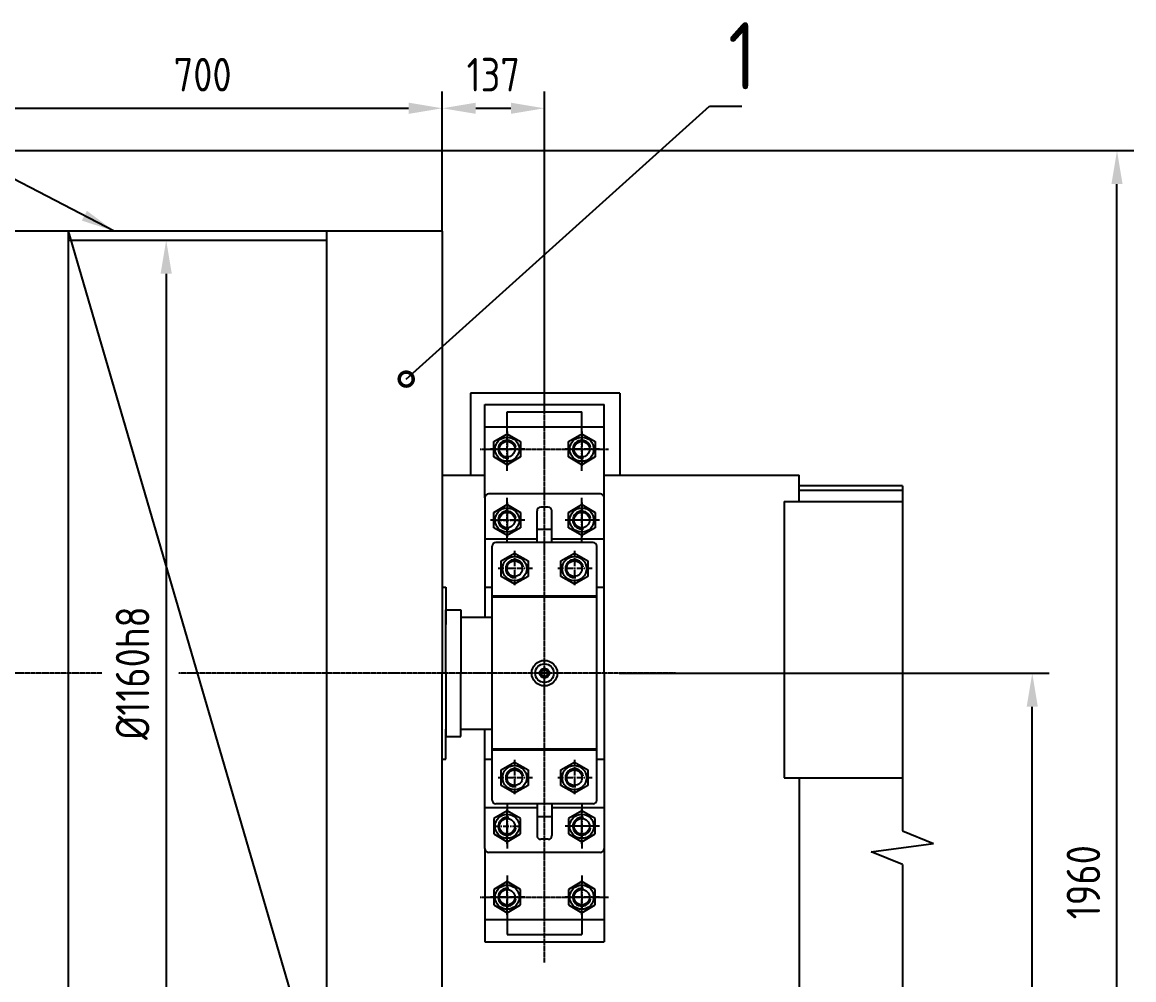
# Model space of a CAD drawing. Header units: millimetres. Extents: x -25976 to -4798, y -663 to 15440.
# Drawn here: x -12669 to -11180, y 11906 to 13188 of the extents above; entities that cross this region are included whole.
import ezdxf

# ---------------------------------------------------------------- set-up
doc = ezdxf.new("R2010")
doc.units = ezdxf.units.MM
doc.header["$LTSCALE"] = 0.25
doc.linetypes.add('CENTER', pattern=[50.8, 31.75, -6.35, 6.35, -6.35])
for name, color, linetype in [('Bord', 1, 'Continuous'), ('Cen', 5, 'CENTER'), ('Cont', 6, 'Continuous'), ('Dim', 7, 'Continuous'), ('Red', 1, 'Continuous')]:
    doc.layers.add(name, color=color, linetype=linetype)
doc.styles.add('Style1', font='romans.shx', dxfattribs={"width": 0.8})
doc.dimstyles.new('LIN15', dxfattribs={"dimscale": 15, "dimtxt": 3, "dimasz": 3, "dimexe": 1.5, "dimexo": 0, "dimgap": 1.5, "dimtad": 1, "dimdec": 0, "dimzin": 13, "dimdsep": 46, "dimtxsty": 'Style1', "dimcen": 0, "dimclrt": 3, "dimadec": 0, "dimazin": 0, "dimtfac": 1, "dimtdec": 0, "dimtmove": 0, "dimatfit": 3, "dimfxl": 1, "dimtolj": 1, "dimtzin": 13, "dimarcsym": 0})
doc.dimstyles.new('Poz15', dxfattribs={"dimscale": 15, "dimtxt": 6, "dimasz": 2.5, "dimexe": 1.25, "dimexo": 0, "dimgap": 1.5, "dimtad": 2, "dimtoh": 1, "dimtxsty": 'Style1', "dimblk": 'DOTSMALL', "dimcen": 2.5, "dimclrt": 6, "dimadec": 0, "dimazin": 0, "dimtfac": 1, "dimtmove": 0, "dimatfit": 3, "dimldrblk": 'DOTSMALL', "dimfxl": 1, "dimarcsym": 0})

# ---------------------------------------------------------------- blocks, each defined once
blk = doc.blocks.new('*D201')
at = {"layer": 'Dim', "color": 0, "lineweight": -2, "transparency": 16777216}
for p, q in [((-12806.3, 12908.3), (-12806.3, 13095.4)), ((-12106.3, 12908.3), (-12106.3, 13095.4)), ((-12761.3, 13072.9), (-12151.3, 13072.9))]:
    blk.add_line(p, q, dxfattribs=at)
at = {"layer": 'Dim', "color": 0, "transparency": 16777216}
for points in [[(-12761.3, 13080.4), (-12761.3, 13065.4), (-12806.3, 13072.9)], [(-12151.3, 13080.4), (-12151.3, 13065.4), (-12106.3, 13072.9)]]:
    blk.add_solid(points, dxfattribs=at)
at = {"layer": 'Dim', "color": 3, "transparency": 16777216, "insert": (-12427.2, 13117.9), "char_height": 45, "attachment_point": 5, "style": 'Style1'}
blk.add_mtext('\\A1;700', dxfattribs=at)
blk = doc.blocks.new('*D218')
at = {"layer": 'Dim', "color": 0, "lineweight": -2, "transparency": 16777216}
for p, q in [((-11869.3, 12316.3), (-11293.4, 12316.3)), ((-11315.9, 11361.3), (-11315.9, 12271.3)), ((-11706.3, 11316.3), (-11293.4, 11316.3))]:
    blk.add_line(p, q, dxfattribs=at)
at = {"layer": 'Dim', "color": 0, "transparency": 16777216}
for points in [[(-11323.4, 12271.3), (-11308.4, 12271.3), (-11315.9, 12316.3)], [(-11323.4, 11361.3), (-11308.4, 11361.3), (-11315.9, 11316.3)]]:
    blk.add_solid(points, dxfattribs=at)
at = {"layer": 'Dim', "color": 3, "transparency": 16777216, "insert": (-11360.9, 11816.3), "char_height": 45, "attachment_point": 5, "rotation": 90, "style": 'Style1'}
blk.add_mtext('\\A1;1000', dxfattribs=at)
blk = doc.blocks.new('*D219')
at = {"layer": 'Dim', "color": 0, "lineweight": -2, "transparency": 16777216}
for p, q in [((-12733.3, 13016.3), (-11179.9, 13016.3)), ((-11202.4, 11101.3), (-11202.4, 12971.3)), ((-13025.3, 11056.3), (-11179.9, 11056.3))]:
    blk.add_line(p, q, dxfattribs=at)
at = {"layer": 'Dim', "color": 0, "transparency": 16777216}
for points in [[(-11209.9, 12971.3), (-11194.9, 12971.3), (-11202.4, 13016.3)], [(-11209.9, 11101.3), (-11194.9, 11101.3), (-11202.4, 11056.3)]]:
    blk.add_solid(points, dxfattribs=at)
at = {"layer": 'Dim', "color": 3, "transparency": 16777216, "insert": (-11247.4, 12036.3), "char_height": 45, "attachment_point": 5, "rotation": 90, "style": 'Style1'}
blk.add_mtext('\\A1;1960', dxfattribs=at)
blk = doc.blocks.new('*D224')
at = {"layer": 'Dim', "color": 0, "lineweight": -2, "transparency": 16777216}
for p, q in [((-12607.2, 12896.3), (-12453.5, 12896.3)), ((-12476, 12851.3), (-12476, 11781.3)), ((-12607.3, 11736.3), (-12453.5, 11736.3))]:
    blk.add_line(p, q, dxfattribs=at)
at = {"layer": 'Dim', "color": 0, "transparency": 16777216}
for points in [[(-12483.5, 12851.3), (-12468.5, 12851.3), (-12476, 12896.3)], [(-12483.5, 11781.3), (-12468.5, 11781.3), (-12476, 11736.3)]]:
    blk.add_solid(points, dxfattribs=at)
at = {"layer": 'Dim', "color": 3, "transparency": 16777216, "insert": (-12521, 12316.3), "char_height": 45, "attachment_point": 5, "rotation": 90, "style": 'Style1'}
blk.add_mtext('\\A1;%%C1160h8', dxfattribs=at)
blk = doc.blocks.new('*D226')
at = {"layer": 'Dim', "color": 0, "lineweight": -2, "transparency": 16777216}
for p, q in [((-12106.3, 12908.3), (-12106.3, 13095.4)), ((-11969.3, 12666.3), (-11969.3, 13095.4)), ((-12061.3, 13072.9), (-12014.3, 13072.9))]:
    blk.add_line(p, q, dxfattribs=at)
at = {"layer": 'Dim', "color": 0, "transparency": 16777216}
for points in [[(-12061.3, 13080.4), (-12061.3, 13065.4), (-12106.3, 13072.9)], [(-12014.3, 13080.4), (-12014.3, 13065.4), (-11969.3, 13072.9)]]:
    blk.add_solid(points, dxfattribs=at)
at = {"layer": 'Dim', "color": 3, "transparency": 16777216, "insert": (-12037.8, 13117.9), "char_height": 45, "attachment_point": 5, "style": 'Style1'}
blk.add_mtext('\\A1;137', dxfattribs=at)
blk = doc.blocks.new('ZNAK30')
at = {"layer": 'Bord'}
for p, q in [((0, 0), (1.121, 2.783)), ((1.121, 2.783), (1.879, -2.783)), ((3, 0), (1.879, -2.783))]:
    blk.add_line(p, q, dxfattribs=at)
blk = doc.blocks.new('_DotSmall')
at = {"color": 0, "linetype": 'ByBlock', "const_width": 0.5}
blk.add_lwpolyline([(-0.0625, 0, 1), (0.0625, 0, 1)], format="xyb", close=True, dxfattribs=at)

msp = doc.modelspace()

# ---------------------------------------------------------------- linework, layer by layer
at = {"layer": 'Bord'}
for p, q in [((-12607.27158, 12908.26264), (-12261.26185, 11724.2675)), ((-12607.24518, 12896.26204), (-12261.24572, 12896.26098))]:
    msp.add_line(p, q, dxfattribs=at)
for centre, radius, start, end in [((-12019.26729, 12616.26959), 12, 10, 280), ((-11919.26729, 12616.26959), 12, 10, 280), ((-12019.26729, 12521.26959), 12, 10, 280), ((-11919.26729, 12521.26959), 12, 10, 280), ((-12009.26729, 12456.26959), 12, 10, 280), ((-11929.26729, 12456.26959), 12, 10, 280), ((-11969.26729, 12316.26959), 5.00332, 270, 180), ((-12009.26729, 12176.26959), 12, 10, 280), ((-11929.26729, 12176.26959), 12, 10, 280), ((-12019.26729, 12111.26959), 12, 80, 350), ((-11919.26729, 12111.26959), 12, 80, 350), ((-12019.26729, 12016.26959), 12, 80, 350), ((-11919.26729, 12016.26959), 12, 80, 350)]:
    msp.add_arc(centre, radius, start, end, dxfattribs=at)
at = {"layer": 'Cen', "ltscale": 0.2}
for p, q in [((-11969.26729, 11928.74969), (-11969.26729, 12687.05324)), ((-12055.21351, 12616.26959), (-11883.32107, 12616.26959)), ((-12562.15558, 12316.26959), (-16556.63972, 12316.26959)), ((-11793.90643, 12316.26959), (-12459.61968, 12316.26959)), ((-12055.21351, 12016.26959), (-11883.32107, 12016.26959))]:
    msp.add_line(p, q, dxfattribs=at)
at = {"layer": 'Cen'}
for p, q in [((-12019.26729, 12587.2078), (-12019.26729, 12646.52999)), ((-11919.26729, 12587.2078), (-11919.26729, 12646.52999)), ((-12019.26729, 12640.0542), (-12019.26729, 12592.48498)), ((-11919.26729, 12640.0542), (-11919.26729, 12592.48498)), ((-11995.48268, 12616.26959), (-12043.0519, 12616.26959)), ((-11895.48268, 12616.26959), (-11943.0519, 12616.26959)), ((-12019.26729, 12492.2078), (-12019.26729, 12551.52999)), ((-11919.26729, 12492.2078), (-11919.26729, 12551.52999)), ((-12019.26729, 12545.0542), (-12019.26729, 12497.48498)), ((-12019.26729, 12539.46377), (-12019.26729, 12503.07542)), ((-11919.26729, 12545.0542), (-11919.26729, 12497.48498)), ((-11919.26729, 12539.46377), (-11919.26729, 12503.07542)), ((-11995.48268, 12521.26959), (-12043.0519, 12521.26959)), ((-12037.46146, 12521.26959), (-12001.07311, 12521.26959)), ((-11895.48268, 12521.26959), (-11943.0519, 12521.26959)), ((-11901.07311, 12521.26959), (-11937.46146, 12521.26959)), ((-12009.26729, 12480.0542), (-12009.26729, 12432.48498)), ((-11929.26729, 12480.0542), (-11929.26729, 12432.48498)), ((-11985.48268, 12456.26959), (-12033.0519, 12456.26959)), ((-11905.48268, 12456.26959), (-11953.0519, 12456.26959)), ((-12009.26729, 12200.0542), (-12009.26729, 12152.48498)), ((-11929.26729, 12200.0542), (-11929.26729, 12152.48498)), ((-11985.48268, 12176.26959), (-12033.0519, 12176.26959)), ((-11905.48268, 12176.26959), (-11953.0519, 12176.26959)), ((-12019.26729, 12140.33139), (-12019.26729, 12081.0092)), ((-12019.26729, 12087.48498), (-12019.26729, 12135.0542)), ((-11919.26729, 12140.33139), (-11919.26729, 12081.0092)), ((-11919.26729, 12087.48498), (-11919.26729, 12135.0542)), ((-12019.26729, 12093.07542), (-12019.26729, 12129.46377)), ((-11919.26729, 12093.07542), (-11919.26729, 12129.46377)), ((-12037.46146, 12111.26959), (-12001.07311, 12111.26959)), ((-11895.48268, 12111.26959), (-11943.0519, 12111.26959)), ((-11901.07311, 12111.26959), (-11937.46146, 12111.26959)), ((-12019.26729, 12045.33139), (-12019.26729, 11986.0092)), ((-11919.26729, 12045.33139), (-11919.26729, 11986.0092)), ((-12019.26729, 11992.48498), (-12019.26729, 12040.0542)), ((-11919.26729, 11992.48498), (-11919.26729, 12040.0542)), ((-11995.48268, 12016.26959), (-12043.0519, 12016.26959)), ((-11895.48268, 12016.26959), (-11943.0519, 12016.26959))]:
    msp.add_line(p, q, dxfattribs=at)
at = {"layer": 'Cont'}
for p, q in [((-12106.27184, 12908.26651), (-12733.3294, 12908.2646)), ((-12607.27158, 12908.27079), (-12607.22859, 11724.2704)), ((-12261.27184, 12908.26238), (-12261.26185, 11724.2675)), ((-12106.27184, 12908.26603), (-12106.26685, 12316.26794)), ((-12049.26729, 12676.26959), (-11889.26729, 12676.26959)), ((-12049.26729, 12551.26959), (-12049.26729, 12676.26959)), ((-11889.26729, 12551.26959), (-11889.26729, 12676.26959)), ((-12019.26729, 12666.26959), (-11919.26729, 12666.26959)), ((-12019.26729, 12646.26959), (-12019.26729, 12666.26959)), ((-11919.26729, 12646.26959), (-11919.26729, 12666.26959)), ((-12049.26729, 12646.26959), (-11889.26729, 12646.26959)), ((-12037.26729, 12626.6619), (-12019.26729, 12637.0542)), ((-12037.26729, 12605.87729), (-12037.26729, 12626.6619)), ((-12019.26729, 12637.0542), (-12001.26729, 12626.6619)), ((-12001.26729, 12626.6619), (-12001.26729, 12605.87729)), ((-11937.26729, 12626.6619), (-11919.26729, 12637.0542)), ((-11937.26729, 12605.87729), (-11937.26729, 12626.6619)), ((-11919.26729, 12637.0542), (-11901.26729, 12626.6619)), ((-11901.26729, 12626.6619), (-11901.26729, 12605.87729)), ((-12019.26729, 12595.48498), (-12037.26729, 12605.87729)), ((-12001.26729, 12605.87729), (-12019.26729, 12595.48498)), ((-11919.26729, 12595.48498), (-11937.26729, 12605.87729)), ((-11901.26729, 12605.87729), (-11919.26729, 12595.48498)), ((-11894.26729, 12556.26959), (-12044.26729, 12556.26959)), ((-12049.26729, 12551.26959), (-12049.26729, 12391.26578)), ((-12037.26729, 12531.6619), (-12019.26729, 12542.0542)), ((-12019.26729, 12542.0542), (-12001.26729, 12531.6619)), ((-11964.26729, 12538.76959), (-11974.26729, 12538.76959)), ((-11937.26729, 12531.6619), (-11919.26729, 12542.0542)), ((-11919.26729, 12542.0542), (-11901.26729, 12531.6619)), ((-11889.26729, 12316.26794), (-11889.26729, 12551.26959)), ((-12037.26729, 12510.87729), (-12037.26729, 12531.6619)), ((-12001.26729, 12531.6619), (-12001.26729, 12510.87729)), ((-11979.26729, 12491.26959), (-11979.26729, 12533.76959)), ((-11959.26729, 12491.26959), (-11959.26729, 12533.76959)), ((-11937.26729, 12510.87729), (-11937.26729, 12531.6619)), ((-11901.26729, 12531.6619), (-11901.26729, 12510.87729)), ((-12019.26729, 12500.48498), (-12037.26729, 12510.87729)), ((-12001.26729, 12510.87729), (-12019.26729, 12500.48498)), ((-11959.26729, 12508.76959), (-11979.26729, 12508.76959)), ((-11919.26729, 12500.48498), (-11937.26729, 12510.87729)), ((-11901.26729, 12510.87729), (-11919.26729, 12500.48498)), ((-12049.26729, 12496.26959), (-11979.26729, 12496.26959)), ((-11959.26729, 12496.26959), (-11889.26729, 12496.26959)), ((-12039.26729, 12146.26959), (-12039.26729, 12486.26959)), ((-11904.26729, 12491.26959), (-12034.26729, 12491.26959)), ((-12027.26729, 12466.6619), (-12009.26729, 12477.0542)), ((-12009.26729, 12477.0542), (-11991.26729, 12466.6619)), ((-11947.26729, 12466.6619), (-11929.26729, 12477.0542)), ((-11929.26729, 12477.0542), (-11911.26729, 12466.6619)), ((-11899.26729, 12146.26959), (-11899.26729, 12486.26959)), ((-12027.26729, 12445.87729), (-12027.26729, 12466.6619)), ((-11991.26729, 12466.6619), (-11991.26729, 12445.87729)), ((-11947.26729, 12445.87729), (-11947.26729, 12466.6619)), ((-11911.26729, 12466.6619), (-11911.26729, 12445.87729)), ((-12009.26729, 12435.48498), (-12027.26729, 12445.87729)), ((-11991.26729, 12445.87729), (-12009.26729, 12435.48498)), ((-11929.26729, 12435.48498), (-11947.26729, 12445.87729)), ((-11911.26729, 12445.87729), (-11929.26729, 12435.48498)), ((-12106.26782, 12431.26591), (-12101.26782, 12431.26591)), ((-12101.26782, 12431.26591), (-12101.26782, 12391.26591)), ((-12049.26729, 12431.26959), (-12039.26729, 12431.26959)), ((-11899.26729, 12419.26959), (-12039.26729, 12419.26959)), ((-11899.26729, 12417.8816), (-12039.26729, 12417.8816)), ((-11899.26729, 12431.26959), (-11889.26729, 12431.26959)), ((-12101.26782, 12401.26591), (-12101.26782, 12381.26972)), ((-12101.26782, 12316.26794), (-12101.26782, 12401.26578)), ((-12101.26782, 12401.26578), (-12081.26782, 12401.26578)), ((-12101.26782, 12391.26566), (-12101.26782, 12401.26566)), ((-12101.26782, 12381.26566), (-12101.26782, 12401.26566)), ((-12081.26782, 12401.26578), (-12081.26782, 12316.26794)), ((-12081.26782, 12391.26578), (-12039.26729, 12391.26578)), ((-12106.27184, 11724.26603), (-12106.26685, 12316.26794)), ((-12101.26782, 12316.26794), (-12101.26782, 12231.26578)), ((-12081.26782, 12231.26578), (-12081.26782, 12316.26794)), ((-11889.26729, 12316.26794), (-11889.26729, 12081.26959)), ((-12101.26782, 12251.26591), (-12101.26782, 12231.26591)), ((-12101.26782, 12201.26591), (-12101.26782, 12241.26591)), ((-12101.26782, 12241.26591), (-12101.26782, 12231.26591)), ((-12081.26782, 12241.26578), (-12039.26729, 12241.26578)), ((-12049.26729, 12081.26959), (-12049.26729, 12241.26578)), ((-12101.26782, 12231.26578), (-12081.26782, 12231.26578)), ((-11899.26729, 12214.65759), (-12039.26729, 12214.65759)), ((-11899.26729, 12213.26959), (-12039.26729, 12213.26959)), ((-12106.26782, 12201.26997), (-12101.26782, 12201.26997)), ((-12049.26729, 12201.26959), (-12039.26729, 12201.26959)), ((-12027.26729, 12186.6619), (-12009.26729, 12197.0542)), ((-12009.26729, 12197.0542), (-11991.26729, 12186.6619)), ((-11947.26729, 12186.6619), (-11929.26729, 12197.0542)), ((-11929.26729, 12197.0542), (-11911.26729, 12186.6619)), ((-11899.26729, 12201.26959), (-11889.26729, 12201.26959)), ((-12027.26729, 12165.87729), (-12027.26729, 12186.6619)), ((-11991.26729, 12186.6619), (-11991.26729, 12165.87729)), ((-11947.26729, 12165.87729), (-11947.26729, 12186.6619)), ((-11911.26729, 12186.6619), (-11911.26729, 12165.87729)), ((-12009.26729, 12155.48498), (-12027.26729, 12165.87729)), ((-11991.26729, 12165.87729), (-12009.26729, 12155.48498)), ((-11929.26729, 12155.48498), (-11947.26729, 12165.87729)), ((-11911.26729, 12165.87729), (-11929.26729, 12155.48498)), ((-12049.26729, 12136.26959), (-11979.26729, 12136.26959)), ((-11904.26729, 12141.26959), (-12034.26729, 12141.26959)), ((-11979.26729, 12141.26959), (-11979.26729, 12098.76959)), ((-11959.26729, 12141.26959), (-11959.26729, 12098.76959)), ((-11959.26729, 12136.26959), (-11889.26729, 12136.26959)), ((-12019.26729, 12132.0542), (-12037.26729, 12121.6619)), ((-12037.26729, 12121.6619), (-12037.26729, 12100.87729)), ((-12001.26729, 12121.6619), (-12019.26729, 12132.0542)), ((-12001.26729, 12100.87729), (-12001.26729, 12121.6619)), ((-11959.26729, 12123.76959), (-11979.26729, 12123.76959)), ((-11919.26729, 12132.0542), (-11937.26729, 12121.6619)), ((-11937.26729, 12121.6619), (-11937.26729, 12100.87729)), ((-11901.26729, 12121.6619), (-11919.26729, 12132.0542)), ((-11901.26729, 12100.87729), (-11901.26729, 12121.6619)), ((-12037.26729, 12100.87729), (-12019.26729, 12090.48498)), ((-12019.26729, 12090.48498), (-12001.26729, 12100.87729)), ((-11964.26729, 12093.76959), (-11974.26729, 12093.76959)), ((-11937.26729, 12100.87729), (-11919.26729, 12090.48498)), ((-11919.26729, 12090.48498), (-11901.26729, 12100.87729)), ((-12049.26729, 12081.26959), (-12049.26729, 11956.26959)), ((-11894.26729, 12076.26959), (-12044.26729, 12076.26959)), ((-11889.26729, 12081.26959), (-11889.26729, 11956.26959)), ((-12019.26729, 12037.0542), (-12037.26729, 12026.6619)), ((-12001.26729, 12026.6619), (-12019.26729, 12037.0542)), ((-11919.26729, 12037.0542), (-11937.26729, 12026.6619)), ((-11901.26729, 12026.6619), (-11919.26729, 12037.0542)), ((-12037.26729, 12026.6619), (-12037.26729, 12005.87729)), ((-12001.26729, 12005.87729), (-12001.26729, 12026.6619)), ((-11937.26729, 12026.6619), (-11937.26729, 12005.87729)), ((-11901.26729, 12005.87729), (-11901.26729, 12026.6619)), ((-12037.26729, 12005.87729), (-12019.26729, 11995.48498)), ((-12019.26729, 11995.48498), (-12001.26729, 12005.87729)), ((-11937.26729, 12005.87729), (-11919.26729, 11995.48498)), ((-11919.26729, 11995.48498), (-11901.26729, 12005.87729)), ((-12049.26729, 11986.26959), (-11889.26729, 11986.26959)), ((-12019.26729, 11986.26959), (-12019.26729, 11966.26959)), ((-11919.26729, 11986.26959), (-11919.26729, 11966.26959)), ((-12049.26729, 11956.26959), (-11889.26729, 11956.26959)), ((-12019.26729, 11966.26959), (-11919.26729, 11966.26959))]:
    msp.add_line(p, q, dxfattribs=at)
for centre, radius in [((-12019.26729, 12616.26959), 16.2), ((-12019.26729, 12616.26959), 10.3762), ((-11919.26729, 12616.26959), 16.2), ((-11919.26729, 12616.26959), 10.3762), ((-12019.26729, 12521.26959), 16.2), ((-11919.26729, 12521.26959), 16.2), ((-12019.26729, 12521.26959), 10.3762), ((-11919.26729, 12521.26959), 10.3762), ((-12009.26729, 12456.26959), 16.2), ((-12009.26729, 12456.26959), 10.3762), ((-11929.26729, 12456.26959), 16.2), ((-11929.26729, 12456.26959), 10.3762), ((-11969.26729, 12316.26959), 17.11212), ((-11969.26729, 12316.26959), 12.5), ((-11969.26729, 12316.26959), 6.50255), ((-11969.26729, 12316.26959), 4.25), ((-12009.26729, 12176.26959), 16.2), ((-12009.26729, 12176.26959), 10.3762), ((-11929.26729, 12176.26959), 16.2), ((-11929.26729, 12176.26959), 10.3762), ((-12019.26729, 12111.26959), 16.2), ((-12019.26729, 12111.26959), 10.3762), ((-11919.26729, 12111.26959), 16.2), ((-11919.26729, 12111.26959), 10.3762), ((-12019.26729, 12016.26959), 16.2), ((-11919.26729, 12016.26959), 16.2), ((-12019.26729, 12016.26959), 10.3762), ((-11919.26729, 12016.26959), 10.3762)]:
    msp.add_circle(centre, radius, dxfattribs=at)
for centre, start, end in [((-12044.26729, 12551.26959), 90, 180), ((-11894.26729, 12551.26959), 0, 90), ((-11974.26729, 12533.76959), 90, 180), ((-11964.26729, 12533.76959), 0, 90), ((-12034.26729, 12486.26959), 90, 180), ((-11904.26729, 12486.26959), 0, 90), ((-12034.26729, 12146.26959), 180, 270), ((-12034.26729, 12146.26959), 180, 270), ((-11904.26729, 12146.26959), 270, 0), ((-11974.26729, 12098.76959), 180, 270), ((-11964.26729, 12098.76959), 270, 0), ((-12044.26729, 12081.26959), 180, 270), ((-12044.26729, 12081.26959), 180, 270), ((-11894.26729, 12081.26959), 270, 0), ((-11894.26729, 12081.26959), 270, 0)]:
    msp.add_arc(centre, 5, start, end, dxfattribs=at)
at = {"layer": 'Red'}
for p, q in [((-11868.26729, 12691.26959), (-12068.26729, 12691.26959)), ((-12068.26729, 12691.26959), (-12068.26729, 12581.26959)), ((-11868.26729, 12691.26959), (-11868.26729, 12581.26959)), ((-12106.26908, 12581.26959), (-12049.26729, 12581.26959)), ((-11889.26729, 12581.26959), (-11628.27152, 12581.26959)), ((-11628.27152, 12546.26959), (-11628.27152, 12581.26959)), ((-11489.88834, 12567.26959), (-11628.27152, 12567.26959)), ((-11489.88834, 12567.26959), (-11489.88834, 12105.17693)), ((-11628.27152, 12561.26959), (-11489.88834, 12561.26959)), ((-11648.27152, 12546.26959), (-11648.27152, 12176.26959)), ((-11648.27152, 12546.26959), (-11489.88834, 12546.26959)), ((-11648.27152, 12176.26959), (-11489.88834, 12176.26959)), ((-11628.27152, 12176.26959), (-11628.27152, 12051.26959)), ((-11489.88834, 12060.17693), (-11489.88834, 11269.81453)), ((-11628.27152, 12051.26959), (-11628.27152, 11726.26959))]:
    msp.add_line(p, q, dxfattribs=at)

# ---------------------------------------------------------------- block references
at = {"layer": 'Red', "xscale": 15, "yscale": 15, "zscale": 15, "rotation": 90}
msp.add_blockref('ZNAK30', (-11489.88834, 12060.17693), dxfattribs=at)

# ---------------------------------------------------------------- texts
at = {"layer": 'Dim', "color": 6, "insert": (-11723.17091, 13098.15123), "char_height": 90, "width": 95.6128, "attachment_point": 7, "style": 'Style1'}
msp.add_mtext('1', dxfattribs=at)

# ---------------------------------------------------------------- dimensions: what is measured, and where the dimension line sits
at = {"layer": 'Dim'}
dim = msp.add_linear_dim(base=(-12106.27184, 13072.9295), p1=(-12806.27158, 12908.26591), p2=(-12106.27184, 12908.26651), dimstyle='LIN15', override={"dimzin": 8}, dxfattribs=at)
dim.commit()
dim.dimension.update_dxf_attribs({"geometry": '*D201', "text_midpoint": (-12427.17566, 13072.9295), "dimtype": 160})
dim = msp.add_linear_dim(base=(-11969.26729, 13072.9295), p1=(-12106.27184, 12908.26651), p2=(-11969.26729, 12666.26959), dimstyle='LIN15', dxfattribs=at)
dim.commit()
dim.dimension.update_dxf_attribs({"geometry": '*D226', "text_midpoint": (-12037.76957, 13117.9295)})
for base, p1, p2, picture, middle in [((-11202.43321, 13016.26591), (-13025.27152, 11056.26959), (-12733.32885, 13016.26591), '*D219', (-11247.43321, 12036.26775)), ((-11315.87759, 12316.26794), (-11706.27117, 11316.26959), (-11869.26729, 12316.26794), '*D218', (-11360.87759, 11816.26877))]:
    dim = msp.add_linear_dim(base=base, p1=p1, p2=p2, angle=90, dimstyle='LIN15', override={"dimzin": 8}, dxfattribs=at)
    dim.commit()
    dim.dimension.update_dxf_attribs({"geometry": picture, "text_midpoint": middle})
dim = msp.add_linear_dim(base=(-12475.96687, 11736.26585), p1=(-12607.24519, 12896.26204), p2=(-12607.25498, 11736.26585), angle=90, text='%%C<>h8', dimstyle='LIN15', override={"dimzin": 8}, dxfattribs=at)
dim.commit()
dim.dimension.update_dxf_attribs({"geometry": '*D224', "text_midpoint": (-12520.96687, 12316.26394)})

# ---------------------------------------------------------------- leaders
msp.add_leader([(-12545.59531, 12908.26517), (-12915.15519, 13100.53797), (-13383.90305, 13100.53797)], dimstyle='LIN15', override={"dimgap": 1.5, "dimtad": 1}, dxfattribs=at)
at = {"layer": 'Dim', "annotation_type": 0, "has_hookline": 1, "hookline_direction": 0, "text_width": 18.11827}
msp.add_leader([(-12154.48089, 12710.16426), (-11748.17091, 13075.65123), (-11745.67091, 13075.65123)], dimstyle='Poz15', override={"dimgap": 1.5, "dimtad": 1}, dxfattribs=at)

doc.saveas('drawing.dxf')
